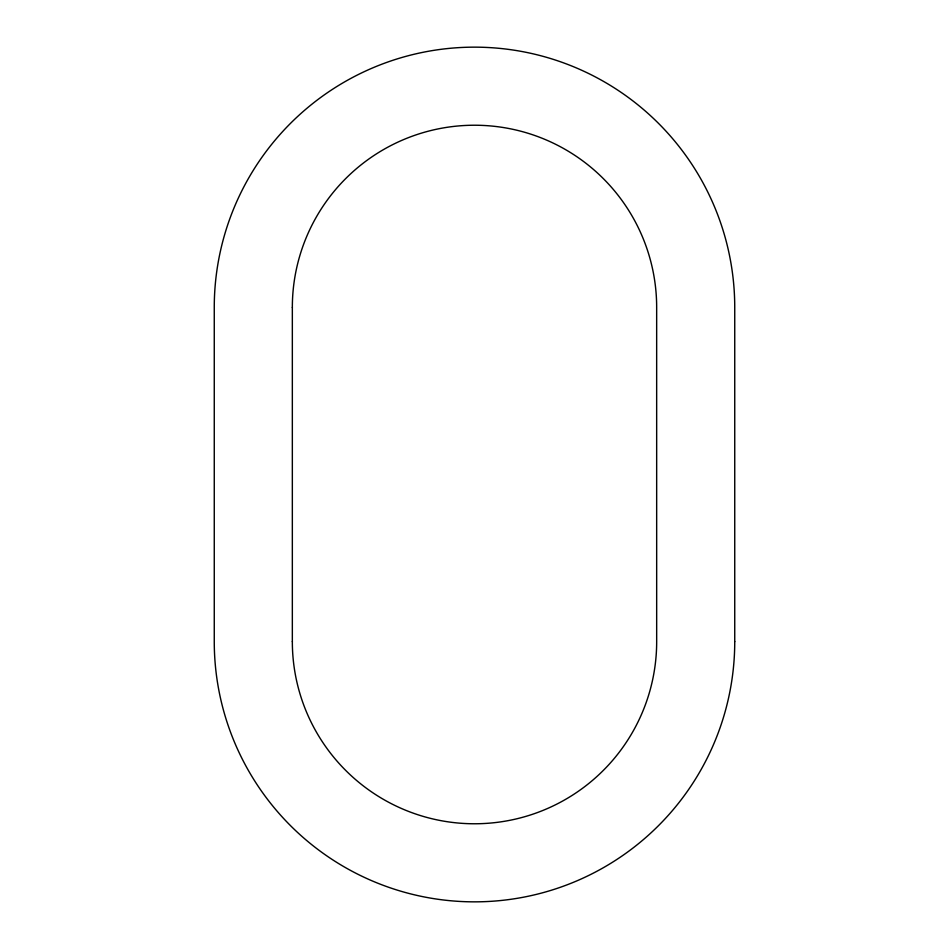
<?xml version="1.0" encoding="UTF-8"?>
<svg xmlns="http://www.w3.org/2000/svg" width="949" height="949" viewBox="0 0 949 949"><rect width="100%" height="100%" fill="white"/><g stroke="black" fill="none" stroke-linecap="round" stroke-linejoin="round"><path stroke-width="1.42" d="M292.339 307.393L292.339 641.607M292.339 641.607A182.161 182.161 0 0 0 474.5 823.768A182.161 182.161 0 0 0 656.672 641.607L656.661 307.393A182.161 182.161 0 0 0 474.5 125.232A182.161 182.161 0 0 0 292.339 307.393M734.74 641.607L734.74 307.393A260.24 260.24 0 0 0 474.5 47.153A260.24 260.24 0 0 0 214.26 307.393L214.26 641.607A260.24 260.24 0 0 0 474.5 901.847A260.24 260.24 0 0 0 734.74 641.607"/></g></svg>
